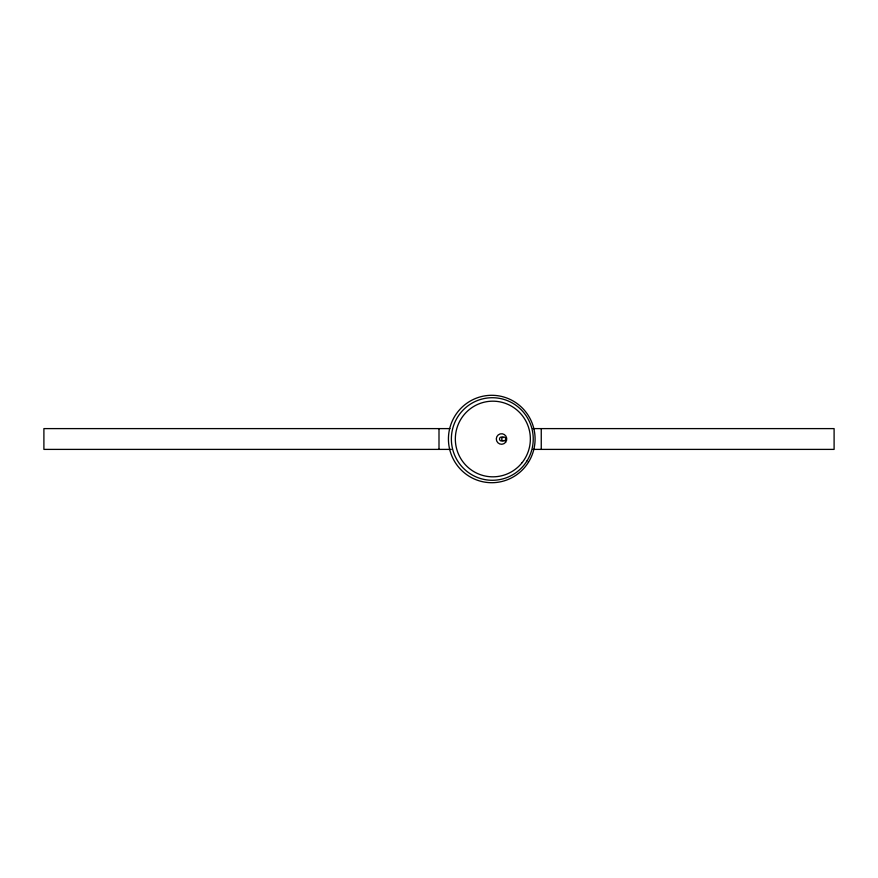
<?xml version="1.0" encoding="UTF-8"?>
<svg xmlns="http://www.w3.org/2000/svg" width="878" height="878" viewBox="0 0 878 878"><rect width="100%" height="100%" fill="white"/><g stroke="black" fill="none" stroke-linecap="round" stroke-linejoin="round"><path stroke-width="1.32" d="M449.92 428.607L43.9 428.607L43.9 449.393L451.281 449.393M533.078 428.607L834.1 428.607L834.1 449.393L533.078 449.393M541.254 428.607L541.254 449.393M439 428.607L439 449.393M502.896 440.482A2.019 2.008 -90 0 1 500.054 440.372A2.019 2.008 -90 0 1 500.164 437.518A2.019 2.008 -90 0 1 502.995 437.628M528.446 462.256A43.702 43.329 -90 0 0 493.381 395.33A43.702 43.329 -90 0 0 453.454 459.424A43.702 43.329 -90 0 0 528.446 462.256M526.965 460.961A41.288 40.937 -90 0 0 493.831 397.745A41.288 40.937 -90 0 0 456.11 458.294A41.288 40.937 -90 0 0 526.965 460.961M522.169 462.585A37.82 37.502 -90 0 0 498.43 401.597A37.82 37.502 -90 0 0 457.932 452.818A37.82 37.502 -90 0 0 522.169 462.585M505.618 442.282A5.268 5.224 -90 0 0 502.304 433.787A5.268 5.224 -90 0 0 496.663 440.921A5.268 5.224 -90 0 0 505.618 442.282M505.267 440.262A2.019 2.008 -90 0 0 504.005 437.003A2.019 2.008 -90 0 0 501.832 439.735A2.019 2.008 -90 0 0 505.267 440.262"/></g></svg>
